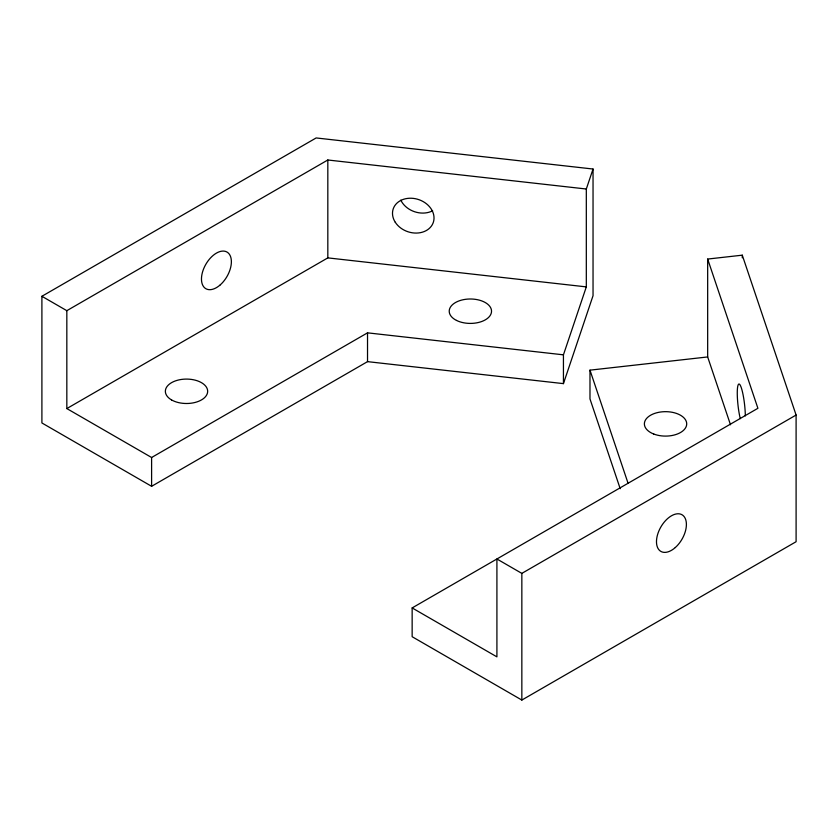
<?xml version="1.0" encoding="UTF-8"?>
<svg xmlns="http://www.w3.org/2000/svg" width="838" height="838" viewBox="0 0 838 838"><rect width="100%" height="100%" fill="white"/><g stroke="black" fill="none" stroke-linecap="round" stroke-linejoin="round"><path stroke-width="1.26" d="M563.44 383.626L563.44 354.83L586.317 286.889L586.317 189.011L593.042 169.025L316.156 137.945L41.9 296.285L41.9 422.96L151.605 486.302L367.526 361.639L563.44 383.626L593.042 295.699L593.042 169.025M41.9 296.285L66.831 310.678L327.826 159.995L586.317 189.011M66.831 310.678L66.831 408.567L327.826 257.884L586.317 286.889M66.831 408.567L151.605 457.506L367.526 332.843L563.44 354.83M412.149 607.927L757.908 408.295L707.67 259.057L742.279 255.171L796.1 415.04L796.1 541.715L521.844 700.055L412.149 636.712L412.149 607.927L496.913 656.866L496.913 558.988L521.844 573.381L796.1 415.04M620.204 488.69L589.983 398.94L589.983 370.155L707.67 356.946L730.506 424.782M589.983 370.155L628.071 483.264M742.279 255.171L742.279 257.79M707.67 259.057L707.67 356.946M521.844 573.381L521.844 700.055M367.526 332.843L367.526 361.639M327.826 159.995L327.826 257.884M151.605 457.506L151.605 486.302M432.628 210.788A21.16 16.959 18.6 0 1 400.805 200.125M740.258 418.623A21.16 3.3 83.6 0 1 737.314 390.56A21.16 3.3 83.6 0 1 741.483 388.308A21.16 3.3 83.6 0 1 745.338 415.878M171.549 399.925A21.16 12.214 0 0 0 206.944 394.457A21.16 12.214 0 0 0 181.029 379.499A21.16 12.214 0 0 0 171.549 399.925M456.49 320.42A21.16 12.214 0 0 0 491.141 313.538A21.16 12.214 0 0 0 463.487 299.658A21.16 12.214 0 0 0 456.49 320.42M220.3 284.826A21.16 12.214 -60 0 0 227.004 252.06A21.16 12.214 -60 0 0 201.979 274.246A21.16 12.214 -60 0 0 220.3 284.826M395.274 222.269A21.16 16.959 18.6 0 0 431.245 226.302A21.16 16.959 18.6 0 0 413.26 198.376A21.16 16.959 18.6 0 0 395.274 222.269M653.713 434.011A21.16 12.214 0 0 0 686.657 424.74A21.16 12.214 0 0 0 656.269 412.904A21.16 12.214 0 0 0 653.713 434.011M675.313 547.528A21.16 12.214 -60 0 0 682.017 514.752A21.16 12.214 -60 0 0 656.992 536.949A21.16 12.214 -60 0 0 675.313 547.528"/></g></svg>
